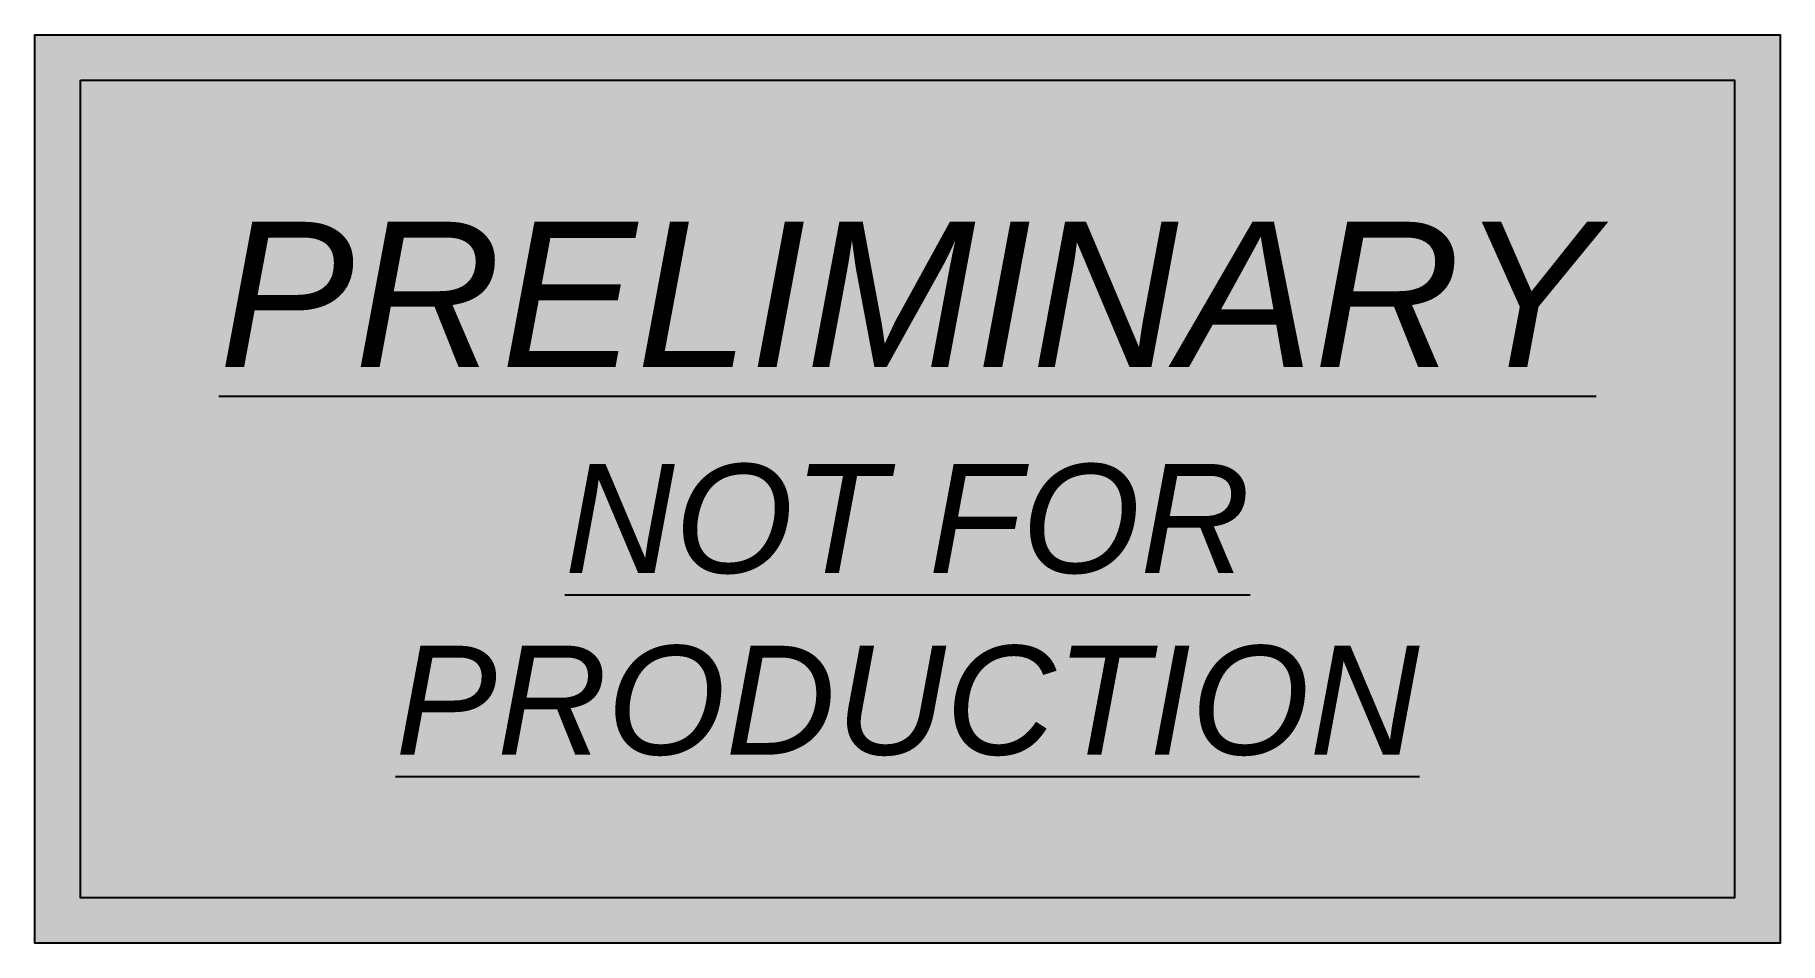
# Model space of a CAD drawing. Header units: inches. Extents: x -1.2 to 1.2, y -1.25 to 0.
import ezdxf

# ---------------------------------------------------------------- set-up
doc = ezdxf.new("R2010")
doc.units = ezdxf.units.IN
doc.header["$MEASUREMENT"] = 0
doc.styles.add('ANNO', font='swissli.ttf')

msp = doc.modelspace()

# ---------------------------------------------------------------- hatches: boundary and pattern name
at = {"true_color": 0xffffff}
h = msp.add_hatch(color=7, dxfattribs=at)
h.dxf.hatch_style = 1
h.paths.add_polyline_path([(-1.2, 0), (1.2, 0), (1.2, -1.25), (-1.2, -1.25)])

# ---------------------------------------------------------------- linework, layer by layer
at = {"color": 5}
msp.add_lwpolyline([(1.2, 0), (1.2, -1.25), (-1.2, -1.25), (-1.2, 0)], close=True, dxfattribs=at)
msp.add_lwpolyline([(-1.2, 0), (1.2, 0), (1.2, -1.25), (-1.2, -1.25)], close=True)
at = {"color": 9}
msp.add_lwpolyline([(-1.1375, -0.0625), (1.1375, -0.0625), (1.1375, -1.1875), (-1.1375, -1.1875)], close=True, dxfattribs=at)

# ---------------------------------------------------------------- texts
at = {"color": 4, "insert": (0, -0.625, 0.0178), "char_height": 0.2, "width": 1.863069, "attachment_point": 5, "style": 'ANNO'}
msp.add_mtext('{\\fSwis721 BT|b0|i1|c0|p34;\\L\\C250;\\c2829099;PRELIMINARY\\P\\H0.75x;\\C20;NOT FOR PRODUCTION}', dxfattribs=at)

doc.saveas('drawing.dxf')
